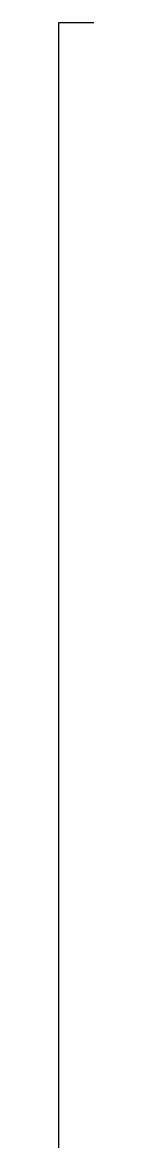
# Model space of a CAD drawing. Header units: millimetres. Extents: x 138869 to 139962, y 254956 to 255969.
# Drawn here: x 139497.63 to 139498.66, y 255217.06 to 255258.38 of the extents above; entities that cross this region are included whole.
import ezdxf

# ---------------------------------------------------------------- set-up
doc = ezdxf.new("R2010")
doc.units = ezdxf.units.MM
doc.layers.add('SELO', color=7, linetype='Continuous')

msp = doc.modelspace()

# ---------------------------------------------------------------- linework, layer by layer
at = {"layer": 'SELO'}
msp.add_line((139497.632, 255258.384), (139682.632, 255258.384), dxfattribs=at)
msp.add_line((139497.632, 255258.384), (139682.632, 255258.384), dxfattribs=at)
at = {"layer": 'SELO', "ltscale": 0.9}
for p, q in [((139497.632, 254961.384), (139497.632, 255258.384)), ((139497.632, 255258.384), (139682.632, 255258.384))]:
    msp.add_line(p, q, dxfattribs=at)
at = {"layer": 'SELO', "ltscale": 0.05}
msp.add_line((139497.632, 255252.884), (139497.632, 255258.384), dxfattribs=at)

doc.saveas('drawing.dxf')
